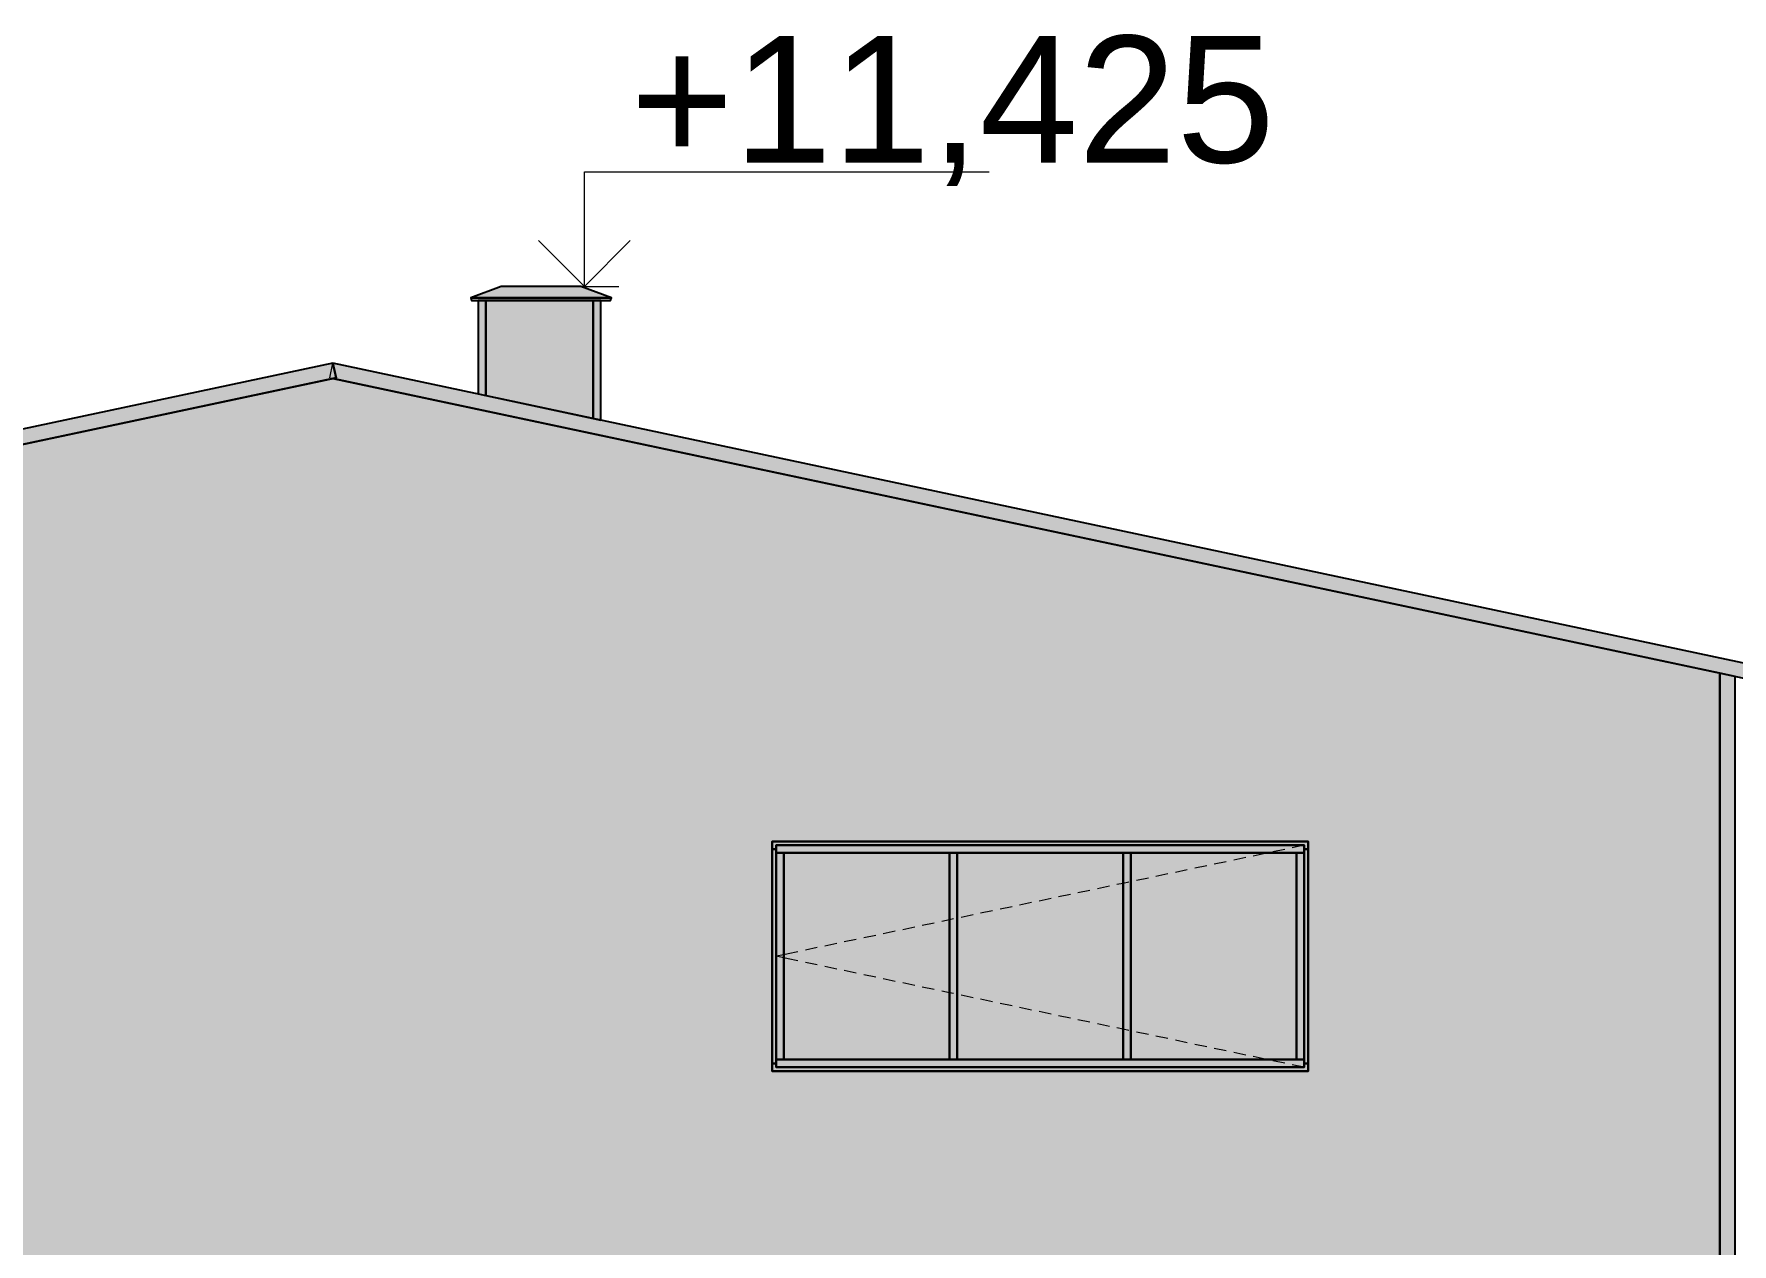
# Model space of a CAD drawing. Extents: x 8 to 21351, y 0 to 420.
# Drawn here: x 19143.9 to 19199.4, y 163.7 to 203.2 of the extents above; entities that cross this region are included whole.
import ezdxf

# ---------------------------------------------------------------- set-up
doc = ezdxf.new("R2010")
doc.units = 0
doc.styles.add('TEYPDFCAD_TEXT', font='arial.ttf')

msp = doc.modelspace()

# ---------------------------------------------------------------- hatches: boundary and pattern name
for points in [[(19161.772, 194.93), (19159.172, 194.93), (19158.172, 194.566), (19162.772, 194.566)], [(19161.772, 194.93), (19159.172, 194.93), (19158.172, 194.566), (19162.772, 194.566)], [(19162.772, 194.566), (19158.172, 194.566), (19158.204, 194.478), (19162.74, 194.478)], [(19162.772, 194.566), (19158.172, 194.566), (19158.204, 194.478), (19162.74, 194.478)], [(19158.422, 194.478), (19158.422, 191.422), (19158.672, 191.369), (19158.672, 194.478)], [(19158.672, 194.478), (19158.672, 191.369), (19162.172, 190.625), (19162.172, 194.478)], [(19162.172, 194.478), (19162.172, 190.625), (19162.422, 190.572), (19162.422, 194.478)], [(19104.872, 182.059), (19104.974, 181.581), (19153.774, 191.954), (19153.672, 192.432)], [(19104.872, 182.059), (19104.974, 181.581), (19153.774, 191.954), (19153.672, 192.432)], [(19153.672, 192.432), (19153.774, 191.954), (19153.672, 191.932), (19202.37, 181.581), (19202.472, 182.059)], [(19153.672, 192.432), (19153.774, 191.954), (19153.672, 191.932), (19202.37, 181.581), (19202.472, 182.059)], [(19199.472, 137.807), (19199.472, 182.197), (19198.972, 182.303), (19198.972, 137.807)], [(19199.472, 137.807), (19199.472, 182.197), (19198.972, 182.303), (19198.972, 137.807)], [(19185.522, 176.807), (19168.022, 176.807), (19168.022, 176.557), (19168.147, 176.557), (19168.147, 176.682), (19185.397, 176.682), (19185.397, 176.557), (19185.522, 176.557)], [(19168.147, 169.557), (19168.147, 176.557), (19168.022, 176.557), (19168.022, 169.557)], [(19168.147, 176.432), (19168.397, 176.432), (19185.147, 176.432), (19185.397, 176.432), (19185.397, 176.682), (19168.147, 176.682)], [(19168.397, 176.432), (19168.147, 176.432), (19168.147, 169.682), (19168.397, 169.682)], [(19168.397, 169.682), (19173.814, 169.682), (19173.814, 176.432), (19168.397, 176.432)], [(19173.814, 169.682), (19174.064, 169.682), (19174.064, 176.432), (19173.814, 176.432)], [(19179.48, 169.682), (19179.48, 176.432), (19174.064, 176.432), (19174.064, 169.682)], [(19179.48, 169.682), (19179.73, 169.682), (19179.73, 176.432), (19179.48, 176.432)], [(19179.73, 169.682), (19185.147, 169.682), (19185.147, 176.432), (19179.73, 176.432)], [(19185.147, 169.682), (19185.397, 169.682), (19185.397, 176.432), (19185.147, 176.432)], [(19185.397, 176.557), (19185.397, 169.557), (19185.522, 169.557), (19185.522, 176.557)], [(19168.022, 169.307), (19185.522, 169.307), (19185.522, 169.557), (19185.397, 169.557), (19185.397, 169.432), (19168.147, 169.432), (19168.147, 169.557), (19168.022, 169.557)], [(19168.147, 169.682), (19168.147, 169.432), (19185.397, 169.432), (19185.397, 169.682), (19185.147, 169.682), (19168.397, 169.682)]]:
    msp.add_hatch(color=7).paths.add_polyline_path(points)
at = {"true_color": 0x2e2e2e}
for points in [[(19158.422, 194.478), (19158.422, 191.422), (19158.672, 191.369), (19158.672, 194.478)], [(19158.672, 194.478), (19158.672, 191.369), (19162.172, 190.625), (19162.172, 194.478)], [(19162.172, 194.478), (19162.172, 190.625), (19162.422, 190.572), (19162.422, 194.478)], [(19185.522, 176.807), (19168.022, 176.807), (19168.022, 176.557), (19168.147, 176.557), (19168.147, 176.682), (19185.397, 176.682), (19185.397, 176.557), (19185.522, 176.557)], [(19168.147, 169.557), (19168.147, 176.557), (19168.022, 176.557), (19168.022, 169.557)], [(19168.147, 176.432), (19168.397, 176.432), (19185.147, 176.432), (19185.397, 176.432), (19185.397, 176.682), (19168.147, 176.682)], [(19168.397, 176.432), (19168.147, 176.432), (19168.147, 169.682), (19168.397, 169.682)], [(19173.814, 169.682), (19174.064, 169.682), (19174.064, 176.432), (19173.814, 176.432)], [(19179.48, 169.682), (19179.73, 169.682), (19179.73, 176.432), (19179.48, 176.432)], [(19185.147, 169.682), (19185.397, 169.682), (19185.397, 176.432), (19185.147, 176.432)], [(19185.397, 176.557), (19185.397, 169.557), (19185.522, 169.557), (19185.522, 176.557)], [(19168.022, 169.307), (19185.522, 169.307), (19185.522, 169.557), (19185.397, 169.557), (19185.397, 169.432), (19168.147, 169.432), (19168.147, 169.557), (19168.022, 169.557)], [(19168.147, 169.682), (19168.147, 169.432), (19185.397, 169.432), (19185.397, 169.682), (19185.147, 169.682), (19168.397, 169.682)]]:
    msp.add_hatch(color=0, dxfattribs=at).paths.add_polyline_path(points)
h = msp.add_hatch(color=7)
h.paths.add_polyline_path([(19107.872, 182.197), (19107.872, 137.807), (19168.022, 137.807), (19168.022, 155.307), (19185.522, 155.307), (19185.522, 142.807), (19186.297, 142.807), (19186.297, 142.478), (19196.952, 137.807), (19198.972, 137.807), (19198.972, 182.303), (19192.516, 183.675), (19153.672, 191.932)])
h.paths.add_polyline_path([(19139.322, 169.307), (19121.822, 169.307), (19121.822, 176.807), (19139.322, 176.807)])
h.paths.add_polyline_path([(19168.022, 176.807), (19185.522, 176.807), (19185.522, 169.307), (19168.022, 169.307)])
h = msp.add_hatch(color=7)
h.paths.add_polyline_path([(19107.872, 182.197), (19107.872, 137.807), (19168.022, 137.807), (19168.022, 155.307), (19185.522, 155.307), (19185.522, 142.807), (19186.297, 142.807), (19186.297, 142.478), (19196.952, 137.807), (19198.972, 137.807), (19198.972, 182.303), (19192.516, 183.675), (19153.672, 191.932)])
h.paths.add_polyline_path([(19139.322, 169.307), (19121.822, 169.307), (19121.822, 176.807), (19139.322, 176.807)])
h.paths.add_polyline_path([(19168.022, 176.807), (19185.522, 176.807), (19185.522, 169.307), (19168.022, 169.307)])
at = {"true_color": 0xf3f7f0}
for points in [[(19168.397, 169.682), (19173.814, 169.682), (19173.814, 176.432), (19168.397, 176.432)], [(19179.48, 169.682), (19179.48, 176.432), (19174.064, 176.432), (19174.064, 169.682)], [(19179.73, 169.682), (19185.147, 169.682), (19185.147, 176.432), (19179.73, 176.432)]]:
    msp.add_hatch(color=0, dxfattribs=at).paths.add_polyline_path(points)

# ---------------------------------------------------------------- linework, layer by layer
at = {"color": 7, "lineweight": 15}
for p, q in [((19161.886, 194.93), (19161.886, 198.68)), ((19161.886, 198.68), (19175.11, 198.68)), ((19161.886, 194.93), (19160.386, 196.43)), ((19163.386, 196.43), (19161.886, 194.93)), ((19158.172, 194.566), (19159.172, 194.93)), ((19159.172, 194.93), (19161.772, 194.93)), ((19161.886, 194.93), (19160.761, 194.93)), ((19162.772, 194.566), (19161.772, 194.93)), ((19161.886, 194.93), (19163.011, 194.93)), ((19158.204, 194.478), (19158.172, 194.566)), ((19158.172, 194.566), (19162.772, 194.566)), ((19162.74, 194.478), (19158.204, 194.478)), ((19162.74, 194.478), (19162.772, 194.566)), ((19104.872, 182.059), (19153.672, 192.432)), ((19104.974, 181.581), (19153.672, 191.932)), ((19153.57, 191.954), (19153.672, 192.432)), ((19153.57, 191.954), (19153.672, 191.932)), ((19153.774, 191.954), (19153.672, 192.432)), ((19153.672, 192.432), (19202.472, 182.059)), ((19153.672, 191.932), (19153.774, 191.954)), ((19153.672, 191.932), (19202.37, 181.581)), ((19185.522, 176.807), (19168.022, 176.807)), ((19168.022, 176.807), (19168.022, 176.557)), ((19168.022, 176.557), (19168.022, 169.557)), ((19168.147, 176.682), (19168.147, 176.432)), ((19185.397, 176.682), (19168.147, 176.682)), ((19168.147, 176.432), (19168.147, 169.682)), ((19168.397, 169.682), (19168.397, 176.432)), ((19168.397, 176.432), (19173.814, 176.432)), ((19174.064, 176.432), (19173.814, 176.432)), ((19173.814, 176.432), (19173.814, 169.682)), ((19174.064, 169.682), (19174.064, 176.432)), ((19174.064, 176.432), (19179.48, 176.432)), ((19179.73, 176.432), (19179.48, 176.432)), ((19179.48, 176.432), (19179.48, 169.682)), ((19179.73, 169.682), (19179.73, 176.432)), ((19179.73, 176.432), (19185.147, 176.432)), ((19184.125, 176.414), (19183.733, 176.332)), ((19184.761, 176.548), (19184.369, 176.466)), ((19185.397, 176.682), (19185.005, 176.6)), ((19185.147, 176.432), (19185.147, 169.682)), ((19185.397, 176.432), (19185.397, 176.682)), ((19185.397, 169.682), (19185.397, 176.432)), ((19185.522, 176.557), (19185.522, 176.807)), ((19185.522, 169.557), (19185.522, 176.557)), ((19181.58, 175.88), (19181.189, 175.798)), ((19182.216, 176.013), (19181.825, 175.931)), ((19182.852, 176.147), (19182.461, 176.065)), ((19183.489, 176.281), (19183.097, 176.199)), ((19179.036, 175.345), (19178.644, 175.263)), ((19179.48, 175.438), (19179.281, 175.397)), ((19179.672, 175.479), (19179.48, 175.438)), ((19180.308, 175.612), (19179.917, 175.53)), ((19180.944, 175.746), (19180.553, 175.664)), ((19176.491, 174.81), (19176.1, 174.728)), ((19177.128, 174.944), (19176.736, 174.862)), ((19177.764, 175.078), (19177.372, 174.995)), ((19178.4, 175.211), (19178.008, 175.129)), ((19173.814, 174.248), (19173.556, 174.193)), ((19173.947, 174.276), (19173.814, 174.248)), ((19174.583, 174.409), (19174.192, 174.327)), ((19175.219, 174.543), (19174.828, 174.461)), ((19175.855, 174.677), (19175.464, 174.594)), ((19170.766, 173.607), (19170.375, 173.525)), ((19171.403, 173.741), (19171.011, 173.659)), ((19172.039, 173.875), (19171.647, 173.792)), ((19172.675, 174.008), (19172.283, 173.926)), ((19173.311, 174.142), (19172.919, 174.06)), ((19168.397, 173.109), (19168.147, 173.057)), ((19168.397, 173.004), (19168.147, 173.057)), ((19168.538, 173.139), (19168.397, 173.109)), ((19168.858, 173.206), (19168.538, 173.139)), ((19169.494, 173.34), (19169.103, 173.258)), ((19170.13, 173.474), (19169.739, 173.391)), ((19168.538, 172.975), (19168.397, 173.004)), ((19168.858, 172.907), (19168.538, 172.975)), ((19169.494, 172.774), (19169.103, 172.856)), ((19170.13, 172.64), (19169.739, 172.722)), ((19170.766, 172.506), (19170.375, 172.589)), ((19171.403, 172.373), (19171.011, 172.455)), ((19172.039, 172.239), (19171.647, 172.321)), ((19172.675, 172.105), (19172.283, 172.188)), ((19173.311, 171.972), (19172.919, 172.054)), ((19173.814, 171.866), (19173.556, 171.92)), ((19173.947, 171.838), (19173.814, 171.866)), ((19174.583, 171.704), (19174.192, 171.787)), ((19175.219, 171.571), (19174.828, 171.653)), ((19175.855, 171.437), (19175.464, 171.519)), ((19176.491, 171.303), (19176.1, 171.386)), ((19177.128, 171.17), (19176.736, 171.252)), ((19177.764, 171.036), (19177.372, 171.118)), ((19178.4, 170.902), (19178.008, 170.985)), ((19179.036, 170.769), (19178.644, 170.851)), ((19179.48, 170.675), (19179.281, 170.717)), ((19179.672, 170.635), (19179.48, 170.675)), ((19180.308, 170.501), (19179.917, 170.584)), ((19180.944, 170.368), (19180.553, 170.45)), ((19181.58, 170.234), (19181.189, 170.316)), ((19182.216, 170.1), (19181.825, 170.182)), ((19182.852, 169.967), (19182.461, 170.049)), ((19183.489, 169.833), (19183.097, 169.915)), ((19184.125, 169.699), (19183.733, 169.781)), ((19168.022, 169.557), (19168.022, 169.307)), ((19168.022, 169.307), (19185.522, 169.307)), ((19168.147, 169.682), (19168.147, 169.432)), ((19168.147, 169.432), (19185.397, 169.432)), ((19173.814, 169.682), (19168.397, 169.682)), ((19173.814, 169.682), (19174.064, 169.682)), ((19179.48, 169.682), (19174.064, 169.682)), ((19179.48, 169.682), (19179.73, 169.682)), ((19185.147, 169.682), (19179.73, 169.682)), ((19184.761, 169.566), (19184.369, 169.648)), ((19185.397, 169.432), (19185.005, 169.514)), ((19185.397, 169.432), (19185.397, 169.682)), ((19185.522, 169.307), (19185.522, 169.557))]:
    msp.add_line(p, q, dxfattribs=at)
at = {"color": 0, "lineweight": 20, "true_color": 0x6a6a6a}
for p, q in [((19158.422, 194.478), (19158.422, 191.422)), ((19162.172, 194.478), (19162.172, 190.625)), ((19162.422, 190.572), (19162.422, 194.478))]:
    msp.add_line(p, q, dxfattribs=at)
at = {"color": 7}
for points in [[(19161.772, 194.93), (19159.172, 194.93), (19158.172, 194.566), (19162.772, 194.566)], [(19161.772, 194.93), (19159.172, 194.93), (19158.172, 194.566), (19162.772, 194.566)], [(19162.772, 194.566), (19158.172, 194.566), (19158.204, 194.478), (19162.74, 194.478)], [(19162.772, 194.566), (19158.172, 194.566), (19158.204, 194.478), (19162.74, 194.478)], [(19158.422, 194.478), (19158.422, 191.422), (19158.672, 191.369), (19158.672, 194.478)], [(19158.672, 194.478), (19158.672, 191.369), (19162.172, 190.625), (19162.172, 194.478)], [(19162.172, 194.478), (19162.172, 190.625), (19162.422, 190.572), (19162.422, 194.478)], [(19104.872, 182.059), (19104.974, 181.581), (19153.774, 191.954), (19153.672, 192.432)], [(19104.872, 182.059), (19104.974, 181.581), (19153.774, 191.954), (19153.672, 192.432)], [(19107.872, 182.197), (19107.872, 137.807), (19168.022, 137.807), (19168.022, 155.307), (19185.522, 155.307), (19185.522, 142.807), (19186.297, 142.807), (19186.297, 142.478), (19196.952, 137.807), (19198.972, 137.807), (19198.972, 182.303), (19192.516, 183.675), (19153.672, 191.932)], [(19107.872, 182.197), (19107.872, 137.807), (19168.022, 137.807), (19168.022, 155.307), (19185.522, 155.307), (19185.522, 142.807), (19186.297, 142.807), (19186.297, 142.478), (19196.952, 137.807), (19198.972, 137.807), (19198.972, 182.303), (19192.516, 183.675), (19153.672, 191.932)], [(19153.672, 192.432), (19153.774, 191.954), (19153.672, 191.932), (19202.37, 181.581), (19202.472, 182.059)], [(19153.672, 192.432), (19153.774, 191.954), (19153.672, 191.932), (19202.37, 181.581), (19202.472, 182.059)], [(19199.472, 137.807), (19199.472, 182.197), (19198.972, 182.303), (19198.972, 137.807)], [(19199.472, 137.807), (19199.472, 182.197), (19198.972, 182.303), (19198.972, 137.807)], [(19168.022, 176.807), (19185.522, 176.807), (19185.522, 169.307), (19168.022, 169.307)], [(19168.022, 176.807), (19185.522, 176.807), (19185.522, 169.307), (19168.022, 169.307)], [(19185.522, 176.807), (19168.022, 176.807), (19168.022, 176.557), (19168.147, 176.557), (19168.147, 176.682), (19185.397, 176.682), (19185.397, 176.557), (19185.522, 176.557)], [(19168.147, 169.557), (19168.147, 176.557), (19168.022, 176.557), (19168.022, 169.557)], [(19168.147, 176.432), (19168.397, 176.432), (19185.147, 176.432), (19185.397, 176.432), (19185.397, 176.682), (19168.147, 176.682)], [(19168.397, 176.432), (19168.147, 176.432), (19168.147, 169.682), (19168.397, 169.682)], [(19168.397, 169.682), (19173.814, 169.682), (19173.814, 176.432), (19168.397, 176.432)], [(19173.814, 169.682), (19174.064, 169.682), (19174.064, 176.432), (19173.814, 176.432)], [(19179.48, 169.682), (19179.48, 176.432), (19174.064, 176.432), (19174.064, 169.682)], [(19179.48, 169.682), (19179.73, 169.682), (19179.73, 176.432), (19179.48, 176.432)], [(19179.73, 169.682), (19185.147, 169.682), (19185.147, 176.432), (19179.73, 176.432)], [(19185.147, 169.682), (19185.397, 169.682), (19185.397, 176.432), (19185.147, 176.432)], [(19185.397, 176.557), (19185.397, 169.557), (19185.522, 169.557), (19185.522, 176.557)], [(19168.022, 169.307), (19185.522, 169.307), (19185.522, 169.557), (19185.397, 169.557), (19185.397, 169.432), (19168.147, 169.432), (19168.147, 169.557), (19168.022, 169.557)], [(19168.147, 169.682), (19168.147, 169.432), (19185.397, 169.432), (19185.397, 169.682), (19185.147, 169.682), (19168.397, 169.682)]]:
    msp.add_lwpolyline(points, close=True, dxfattribs=at)
at = {"color": 0, "true_color": 0x2e2e2e}
for points in [[(19158.422, 194.478), (19158.422, 191.422), (19158.672, 191.369), (19158.672, 194.478)], [(19158.672, 194.478), (19158.672, 191.369), (19162.172, 190.625), (19162.172, 194.478)], [(19162.172, 194.478), (19162.172, 190.625), (19162.422, 190.572), (19162.422, 194.478)], [(19185.522, 176.807), (19168.022, 176.807), (19168.022, 176.557), (19168.147, 176.557), (19168.147, 176.682), (19185.397, 176.682), (19185.397, 176.557), (19185.522, 176.557)], [(19168.147, 169.557), (19168.147, 176.557), (19168.022, 176.557), (19168.022, 169.557)], [(19168.147, 176.432), (19168.397, 176.432), (19185.147, 176.432), (19185.397, 176.432), (19185.397, 176.682), (19168.147, 176.682)], [(19168.397, 176.432), (19168.147, 176.432), (19168.147, 169.682), (19168.397, 169.682)], [(19173.814, 169.682), (19174.064, 169.682), (19174.064, 176.432), (19173.814, 176.432)], [(19179.48, 169.682), (19179.73, 169.682), (19179.73, 176.432), (19179.48, 176.432)], [(19185.147, 169.682), (19185.397, 169.682), (19185.397, 176.432), (19185.147, 176.432)], [(19185.397, 176.557), (19185.397, 169.557), (19185.522, 169.557), (19185.522, 176.557)], [(19168.022, 169.307), (19185.522, 169.307), (19185.522, 169.557), (19185.397, 169.557), (19185.397, 169.432), (19168.147, 169.432), (19168.147, 169.557), (19168.022, 169.557)], [(19168.147, 169.682), (19168.147, 169.432), (19185.397, 169.432), (19185.397, 169.682), (19185.147, 169.682), (19168.397, 169.682)]]:
    msp.add_lwpolyline(points, close=True, dxfattribs=at)
at = {"color": 0, "true_color": 0xf3f7f0}
for points in [[(19168.397, 169.682), (19173.814, 169.682), (19173.814, 176.432), (19168.397, 176.432)], [(19179.48, 169.682), (19179.48, 176.432), (19174.064, 176.432), (19174.064, 169.682)], [(19179.73, 169.682), (19185.147, 169.682), (19185.147, 176.432), (19179.73, 176.432)]]:
    msp.add_lwpolyline(points, close=True, dxfattribs=at)

# ---------------------------------------------------------------- texts
at = {"color": 7, "style": 'TEYPDFCAD_TEXT'}
msp.add_text('+11,425', height=4.1381, dxfattribs=at).set_placement((19163.385, 198.98))

doc.saveas('drawing.dxf')
